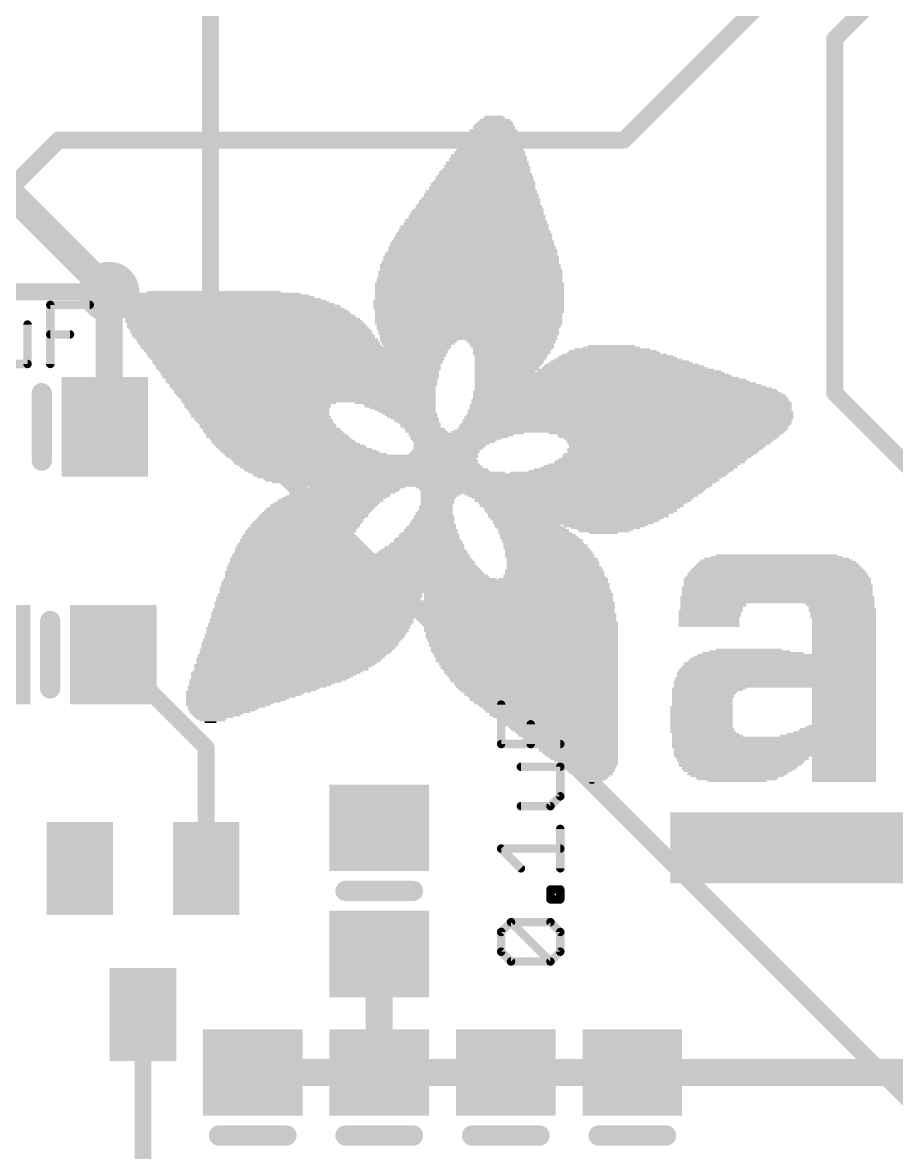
# Model space of a CAD drawing. Extents: x -42 to 37, y -47 to 54.
# Drawn here: x -19.08 to -5.93, y -2.29 to 14.72 of the extents above; entities that cross this region are included whole.
import ezdxf

# ---------------------------------------------------------------- set-up
doc = ezdxf.new("R2010")
doc.units = 0
for name, color, linetype in [('1', 12, 'CONTINUOUS'), ('16', 132, 'CONTINUOUS'), ('18', 110, 'CONTINUOUS'), ('21', 40, 'CONTINUOUS'), ('27', 253, 'CONTINUOUS')]:
    doc.layers.add(name, color=color, linetype=linetype)

# ---------------------------------------------------------------- blocks, each defined once
blk = doc.blocks.new('RECT')
blk.add_solid([(-0.5, -0.5), (0.5, -0.5), (-0.5, 0.5), (0.5, 0.5)])
blk = doc.blocks.new('ROUNDV')
at = {"const_width": 0.5}
blk.add_lwpolyline([(0, -0.25, 1), (0, 0.25, 1), (0, -0.25)], format="xyb", dxfattribs=at)

msp = doc.modelspace()

# ---------------------------------------------------------------- linework, layer by layer
at = {"layer": '1'}
for points, const_width in [([(-10.033, 12.954), (-5.715, 17.272)], 0.254), ([(-6.858, 14.478), (-5.588, 15.748)], 0.254), ([(-6.858, 9.144), (-6.858, 14.478)], 0.254), ([(-21.59, 9.906), (-18.542, 12.954)], 0.254), ([(-18.542, 12.954), (-10.033, 12.954)], 0.254), ([(-17.78, 10.668), (-17.78, 8.702)], 0.4064), ([(-1.27, 3.556), (-6.858, 9.144)], 0.254), ([(-17.78, 8.702), (-17.846, 8.636)], 0.4064), ([(-17.719, 5.207), (-16.322, 3.81)], 0.254), ([(-16.322, 3.81), (-16.322, 1.989)], 0.254), ([(-13.716, 0.701), (-13.716, -1.082)], 0.4064), ([(-17.272, -3.556), (-17.272, -0.211)], 0.254), ([(-15.621, -1.082), (-13.716, -1.082)], 0.4064), ([(-13.716, -1.082), (-11.811, -1.082)], 0.4064), ([(-11.811, -1.082), (-9.906, -1.082)], 0.4064), ([(-9.906, -1.082), (-2.982, -1.082)], 0.4064)]:
    msp.add_lwpolyline(points, dxfattribs=dict(at, const_width=const_width))
for points, const_width in [([(-6.7945, 14.478, 1), (-6.9215, 14.478)], 0.127), ([(-6.9029, 14.5229, 1), (-6.8131, 14.4331)], 0.127), ([(-18.542, 13.0175, 1), (-18.542, 12.8905)], 0.127), ([(-18.4971, 12.9091, 1), (-18.5869, 12.9989)], 0.127), ([(-10.0779, 12.9989, 1), (-9.9881, 12.9091)], 0.127), ([(-10.033, 12.8905, 1), (-10.033, 13.0175)], 0.127), ([(-17.6784, 10.668, 1), (-17.8816, 10.668)], 0.2032), ([(-6.8131, 9.1889, 1), (-6.9029, 9.0991)], 0.127), ([(-6.9215, 9.144, 1), (-6.7945, 9.144)], 0.127), ([(-17.7082, 8.6302, 1), (-17.8518, 8.7738)], 0.2032), ([(-17.9178, 8.7078, 1), (-17.7742, 8.5642)], 0.2032), ([(-17.8816, 8.702, 1), (-17.6784, 8.702)], 0.2032), ([(-17.6741, 5.2519, 1), (-17.7639, 5.1621)], 0.127), ([(-16.2585, 3.81, 1), (-16.3855, 3.81)], 0.127), ([(-16.3669, 3.7651, 1), (-16.2771, 3.8549)], 0.127), ([(-16.3855, 1.989, 1), (-16.2585, 1.989)], 0.127), ([(-13.6144, 0.701, 1), (-13.8176, 0.701)], 0.2032), ([(-17.2085, -0.211, 1), (-17.3355, -0.211)], 0.127), ([(-15.621, -0.9804, 1), (-15.621, -1.1836)], 0.2032), ([(-13.716, -0.9804, 1), (-13.716, -1.1836)], 0.2032), ([(-13.8176, -1.082, 1), (-13.6144, -1.082)], 0.2032), ([(-13.716, -1.1836, 1), (-13.716, -0.9804)], 0.2032), ([(-11.811, -0.9804, 1), (-11.811, -1.1836)], 0.2032), ([(-11.811, -1.1836, 1), (-11.811, -0.9804)], 0.2032), ([(-9.906, -0.9804, 1), (-9.906, -1.1836)], 0.2032), ([(-9.906, -1.1836, 1), (-9.906, -0.9804)], 0.2032)]:
    msp.add_lwpolyline(points, format="xyb", dxfattribs=dict(at, const_width=const_width))
at = {"layer": '16'}
for points, const_width in [([(-16.256, 9.017), (-16.256, 27.305)], 0.254), ([(-17.78, 10.668), (-21.336, 14.224)], 0.4064), ([(-22.225, 10.668), (-17.78, 10.668)], 0.254), ([(3.302, -10.541), (-16.256, 9.017)], 0.254)]:
    msp.add_lwpolyline(points, dxfattribs=dict(at, const_width=const_width))
for points, const_width in [([(-17.8518, 10.5962, 1), (-17.7082, 10.7398)], 0.2032), ([(-17.78, 10.6045, 1), (-17.78, 10.7315)], 0.127), ([(-16.2111, 9.0619, 1), (-16.3009, 8.9721)], 0.127), ([(-16.3195, 9.017, 1), (-16.1925, 9.017)], 0.127)]:
    msp.add_lwpolyline(points, format="xyb", dxfattribs=dict(at, const_width=const_width))
at = {"layer": '21', "const_width": 0.3048}
for points in [[(-18.796, 8.128), (-18.796, 9.144)], [(-18.669, 5.715), (-18.669, 4.699)], [(-14.224, 1.651), (-13.208, 1.651)], [(-15.113, -2.032), (-16.129, -2.032)], [(-13.208, -2.032), (-14.224, -2.032)], [(-11.303, -2.032), (-12.319, -2.032)], [(-9.398, -2.032), (-10.414, -2.032)]]:
    msp.add_lwpolyline(points, dxfattribs=at)
at = {"layer": '21', "const_width": 0.1524}
for points in [[(-18.7198, 9.144, 1), (-18.8722, 9.144)], [(-18.8722, 8.128, 1), (-18.7198, 8.128)], [(-18.5928, 5.715, 1), (-18.7452, 5.715)], [(-18.7452, 4.699, 1), (-18.5928, 4.699)], [(-14.224, 1.7272, 1), (-14.224, 1.5748)], [(-13.208, 1.5748, 1), (-13.208, 1.7272)], [(-16.129, -1.9558, 1), (-16.129, -2.1082)], [(-15.113, -2.1082, 1), (-15.113, -1.9558)], [(-14.224, -1.9558, 1), (-14.224, -2.1082)], [(-13.208, -2.1082, 1), (-13.208, -1.9558)], [(-12.319, -1.9558, 1), (-12.319, -2.1082)], [(-11.303, -2.1082, 1), (-11.303, -1.9558)], [(-10.414, -1.9558, 1), (-10.414, -2.1082)], [(-9.398, -2.1082, 1), (-9.398, -1.9558)]]:
    msp.add_lwpolyline(points, format="xyb", dxfattribs=at)
at = {"layer": '27', "const_width": 0.0635}
for points in [[(-18.6363, 10.4733, 1), (-18.6998, 10.4733)], [(-18.668, 10.505, 1), (-18.668, 10.4415)], [(-18.0749, 10.4415, 1), (-18.0749, 10.505)], [(-18.9786, 10.1767, 1), (-19.0421, 10.1767)], [(-18.668, 10.0601, 1), (-18.668, 9.9966)], [(-18.3714, 9.9966, 1), (-18.3714, 10.0601)], [(-19.0421, 9.5835, 1), (-18.9786, 9.5835)], [(-19.0104, 9.5518, 1), (-19.0104, 9.6153)], [(-18.6998, 9.5835, 1), (-18.6363, 9.5835)], [(-11.8485, 4.455, 1), (-11.912, 4.455)], [(-11.4036, 4.1584, 1), (-11.4671, 4.1584)], [(-11.8803, 3.8936, 1), (-11.8803, 3.8301)], [(-10.9905, 3.8301, 1), (-10.9905, 3.8936)], [(-11.912, 3.8618, 1), (-11.8485, 3.8618)], [(-11.4671, 3.8618, 1), (-11.4036, 3.8618)], [(-11.5837, 3.5512, 1), (-11.5837, 3.4877)], [(-10.9588, 3.5195, 1), (-11.0223, 3.5195)], [(-10.9905, 3.4877, 1), (-10.9905, 3.5512)], [(-11.0223, 3.0746, 1), (-10.9588, 3.0746)], [(-10.968, 3.0521, 1), (-11.013, 3.097)], [(-11.5837, 2.958, 1), (-11.5837, 2.8945)], [(-11.1612, 2.9487, 1), (-11.1163, 2.9038)], [(-11.1388, 2.8945, 1), (-11.1388, 2.958)], [(-10.9588, 2.584, 1), (-11.0223, 2.584)], [(-11.8803, 2.3191, 1), (-11.8803, 2.2556)], [(-11.8578, 2.3098, 1), (-11.9027, 2.2649)], [(-10.9905, 2.2556, 1), (-10.9905, 2.3191)], [(-11.6061, 1.9683, 1), (-11.5612, 2.0132)], [(-11.0223, 1.9908, 1), (-10.9588, 1.9908)], [(-11.1388, 1.7031, 1), (-11.1388, 1.6396)], [(-11.107, 1.6713, 1), (-11.1705, 1.6713)], [(-10.9588, 1.6713, 1), (-11.0223, 1.6713)], [(-10.9905, 1.6396, 1), (-10.9905, 1.7031)], [(-11.1388, 1.5548, 1), (-11.1388, 1.4913)], [(-11.1705, 1.523, 1), (-11.107, 1.523)], [(-11.0223, 1.523, 1), (-10.9588, 1.523)], [(-10.9905, 1.4913, 1), (-10.9905, 1.5548)], [(-11.732, 1.2124, 1), (-11.732, 1.1489)], [(-11.7095, 1.2031, 1), (-11.7544, 1.1582)], [(-11.7095, 1.1582, 1), (-11.7544, 1.2031)], [(-11.1163, 1.2031, 1), (-11.1612, 1.1582)], [(-11.1388, 1.1489, 1), (-11.1388, 1.2124)], [(-11.8485, 1.0324, 1), (-11.912, 1.0324)], [(-11.9027, 1.0548, 1), (-11.8578, 1.0099)], [(-10.9588, 1.0324, 1), (-11.0223, 1.0324)], [(-11.013, 1.0099, 1), (-10.968, 1.0548)], [(-11.912, 0.7358, 1), (-11.8485, 0.7358)], [(-11.8578, 0.7582, 1), (-11.9027, 0.7133)], [(-11.0223, 0.7358, 1), (-10.9588, 0.7358)], [(-10.968, 0.7133, 1), (-11.013, 0.7582)], [(-11.732, 0.6193, 1), (-11.732, 0.5557)], [(-11.7544, 0.565, 1), (-11.7095, 0.61)], [(-11.1612, 0.61, 1), (-11.1163, 0.565)], [(-11.1612, 0.565, 1), (-11.1163, 0.61)], [(-11.1388, 0.5557, 1), (-11.1388, 0.6193)]]:
    msp.add_lwpolyline(points, format="xyb", dxfattribs=at)
at = {"layer": '27', "const_width": 0.127}
for points in [[(-18.668, 9.5835), (-18.668, 10.4733)], [(-18.668, 10.4733), (-18.0749, 10.4733)], [(-19.0104, 9.5835), (-19.0104, 10.1767)], [(-18.668, 10.0284), (-18.3714, 10.0284)], [(-19.4552, 9.5835), (-19.0104, 9.5835)], [(-11.8803, 3.8618), (-11.8803, 4.455)], [(-11.4354, 3.8618), (-11.4354, 4.1584)], [(-10.9905, 3.8618), (-11.8803, 3.8618)], [(-10.9905, 3.5195), (-11.5837, 3.5195)], [(-10.9905, 3.0746), (-10.9905, 3.5195)], [(-11.1388, 2.9263), (-10.9905, 3.0746)], [(-11.5837, 2.9263), (-11.1388, 2.9263)], [(-10.9905, 1.9908), (-10.9905, 2.584)], [(-11.5837, 1.9908), (-11.8803, 2.2874)], [(-11.8803, 2.2874), (-10.9905, 2.2874)], [(-11.1388, 1.523), (-11.1388, 1.6713)], [(-11.1388, 1.6713), (-10.9905, 1.6713)], [(-10.9905, 1.6713), (-10.9905, 1.523)], [(-10.9905, 1.523), (-11.1388, 1.523)], [(-11.8803, 1.0324), (-11.732, 1.1807)], [(-11.732, 1.1807), (-11.1388, 1.1807)], [(-11.1388, 0.5875), (-11.732, 1.1807)], [(-11.1388, 1.1807), (-10.9905, 1.0324)], [(-11.8803, 0.7358), (-11.8803, 1.0324)], [(-10.9905, 1.0324), (-10.9905, 0.7358)], [(-11.732, 0.5875), (-11.8803, 0.7358)], [(-10.9905, 0.7358), (-11.1388, 0.5875)], [(-11.1388, 0.5875), (-11.732, 0.5875)]]:
    msp.add_lwpolyline(points, dxfattribs=at)

# ---------------------------------------------------------------- block references
at = {"layer": '1', "xscale": 1.3, "yscale": 1.5}
for p, rotation in [((-17.846, 8.636), 180), ((-13.716, 2.601), 90), ((-13.716, 0.701), 90), ((-15.621, -1.082), 270), ((-13.716, -1.082), 270), ((-11.811, -1.082), 270), ((-9.906, -1.082), 270)]:
    msp.add_blockref('RECT', p, dxfattribs=dict(at, rotation=rotation))
for p in [(-19.619, 5.207), (-17.719, 5.207)]:
    msp.add_blockref('RECT', p, dxfattribs=at)
at = {"layer": '1', "yscale": 1.4, "rotation": 180}
for p in [(-18.222, 1.989), (-16.322, 1.989), (-17.272, -0.211)]:
    msp.add_blockref('RECT', p, dxfattribs=at)
at = {"layer": '18', "xscale": 0.9064, "yscale": 0.9064}
msp.add_blockref('ROUNDV', (-17.78, 10.668), dxfattribs=at)
msp.add_blockref('ROUNDV', (-17.78, 10.668), dxfattribs=at)
at = {"layer": '21', "yscale": 0.0254}
for p, xscale in [((-11.9761, 13.2588), 0.4572), ((-11.9888, 13.2842), 0.3302), ((-11.9888, 13.3096), 0.2794), ((-12.0015, 13.1064), 0.7112), ((-11.9888, 13.1572), 0.635), ((-11.9888, 13.1318), 0.635), ((-11.9888, 13.1826), 0.5842), ((-11.9761, 13.208), 0.5588), ((-11.9761, 13.2334), 0.508), ((-12.0269, 12.954), 0.8636), ((-12.0142, 12.9286), 0.889), ((-12.0142, 13.0048), 0.8382), ((-12.0142, 12.9794), 0.8382), ((-12.0015, 13.0556), 0.762), ((-12.0015, 13.0302), 0.762), ((-11.9888, 13.081), 0.7366), ((-12.0523, 12.7762), 1.0668), ((-12.0523, 12.7508), 1.0668), ((-12.0523, 12.8016), 1.016), ((-12.0396, 12.8524), 0.9906), ((-12.0396, 12.827), 0.9906), ((-12.0269, 12.8778), 0.9652), ((-12.0269, 12.9032), 0.9144), ((-12.0904, 12.6238), 1.2446), ((-12.0904, 12.5984), 1.2446), ((-12.0777, 12.6746), 1.1684), ((-12.0777, 12.6492), 1.1684), ((-12.0777, 12.7254), 1.1176), ((-12.065, 12.7), 1.143), ((-12.1285, 12.4206), 1.4224), ((-12.1285, 12.4714), 1.3716), ((-12.1158, 12.446), 1.397), ((-12.1158, 12.4968), 1.3462), ((-12.1031, 12.5222), 1.3208), ((-12.1031, 12.573), 1.27), ((-12.0904, 12.5476), 1.2954), ((-12.1666, 12.2428), 1.6002), ((-12.1539, 12.2936), 1.5748), ((-12.1539, 12.2682), 1.5748), ((-12.1412, 12.319), 1.5494), ((-12.1412, 12.3444), 1.4986), ((-12.1285, 12.3952), 1.4732), ((-12.1285, 12.3698), 1.4732), ((-12.192, 12.065), 1.8034), ((-12.192, 12.0904), 1.7526), ((-12.1793, 12.1412), 1.7272), ((-12.1793, 12.1158), 1.7272), ((-12.1793, 12.192), 1.6764), ((-12.1793, 12.1666), 1.6764), ((-12.1666, 12.2174), 1.6002), ((-12.2174, 11.9126), 1.9558), ((-12.2174, 11.9634), 1.905), ((-12.2174, 11.938), 1.905), ((-12.2174, 11.9888), 1.8542), ((-12.2047, 12.0396), 1.8288), ((-12.2047, 12.0142), 1.8288), ((-12.2682, 11.7602), 2.1082), ((-12.2555, 11.7348), 2.1336), ((-12.2428, 11.811), 2.0574), ((-12.2428, 11.7856), 2.0574), ((-12.2428, 11.8618), 2.0066), ((-12.2428, 11.8364), 2.0066), ((-12.2301, 11.8872), 1.9812), ((-12.2936, 11.557), 2.3114), ((-12.2936, 11.6078), 2.2606), ((-12.2809, 11.5824), 2.286), ((-12.2809, 11.6586), 2.2352), ((-12.2809, 11.6332), 2.2352), ((-12.2682, 11.7094), 2.159), ((-12.2555, 11.684), 2.1844), ((-12.319, 11.4046), 2.4638), ((-12.3063, 11.43), 2.4384), ((-12.3063, 11.4808), 2.3876), ((-12.3063, 11.4554), 2.3876), ((-12.2936, 11.5316), 2.3622), ((-12.2936, 11.5062), 2.3622), ((-12.3317, 11.2522), 2.5908), ((-12.3317, 11.2268), 2.5908), ((-12.319, 11.2776), 2.5654), ((-12.319, 11.3538), 2.5146), ((-12.319, 11.3284), 2.5146), ((-12.3063, 11.303), 2.54), ((-12.319, 11.3792), 2.4638), ((-12.3444, 11.0744), 2.7178), ((-12.3444, 11.049), 2.7178), ((-12.3444, 11.1252), 2.667), ((-12.3444, 11.0998), 2.667), ((-12.3317, 11.2014), 2.6416), ((-12.3317, 11.176), 2.6416), ((-12.3317, 11.1506), 2.6416), ((-12.3444, 10.9728), 2.7686), ((-12.3444, 10.9474), 2.7686), ((-12.3444, 10.922), 2.7686), ((-12.3444, 10.8966), 2.7686), ((-12.3444, 11.0236), 2.7178), ((-12.3317, 10.9982), 2.7432), ((-12.3571, 10.795), 2.8448), ((-12.3571, 10.7696), 2.8448), ((-12.3571, 10.7442), 2.8448), ((-12.3571, 10.7188), 2.8448), ((-12.3571, 10.8712), 2.794), ((-12.3571, 10.8458), 2.794), ((-12.3571, 10.8204), 2.794), ((-15.9893, 10.541), 2.9464), ((-16.0147, 10.5664), 2.8448), ((-16.0528, 10.5918), 2.7178), ((-16.0782, 10.6172), 2.6162), ((-16.1163, 10.6426), 2.4384), ((-16.2052, 10.668), 2.0066), ((-12.3698, 10.541), 2.8702), ((-12.3571, 10.6934), 2.8448), ((-12.3571, 10.668), 2.8448), ((-12.3571, 10.6426), 2.8448), ((-12.3571, 10.6172), 2.8448), ((-12.3571, 10.5918), 2.8448), ((-12.3571, 10.5664), 2.8448), ((-15.8877, 10.414), 3.302), ((-15.8623, 10.3886), 3.3528), ((-15.8496, 10.3632), 3.3782), ((-15.9131, 10.4648), 3.2004), ((-15.9004, 10.4394), 3.2258), ((-15.9385, 10.4902), 3.0988), ((-15.9639, 10.5156), 2.9972), ((-12.3698, 10.5156), 2.8702), ((-12.3698, 10.4902), 2.8702), ((-12.3698, 10.4648), 2.8702), ((-12.3698, 10.4394), 2.8702), ((-12.3698, 10.414), 2.8702), ((-12.3571, 10.3886), 2.8448), ((-12.3571, 10.3632), 2.8448), ((-15.8369, 10.3378), 3.4036), ((-15.8115, 10.3124), 3.4544), ((-15.7988, 10.287), 3.4798), ((-15.7734, 10.2616), 3.5306), ((-15.7607, 10.2362), 3.556), ((-15.748, 10.2108), 3.5814), ((-12.3698, 10.3378), 2.8194), ((-12.3698, 10.3124), 2.8194), ((-12.3698, 10.287), 2.8194), ((-12.3698, 10.2616), 2.8194), ((-12.3698, 10.2362), 2.8194), ((-12.3698, 10.2108), 2.8194), ((-15.7226, 10.1854), 3.5814), ((-15.7099, 10.16), 3.6068), ((-15.6972, 10.1346), 3.6322), ((-15.6718, 10.1092), 3.6322), ((-15.6464, 10.0838), 3.6322), ((-15.6464, 10.0584), 3.6322), ((-15.621, 10.033), 3.6322), ((-12.3698, 10.1854), 2.8194), ((-12.3698, 10.16), 2.7686), ((-12.3698, 10.1346), 2.7686), ((-12.3825, 10.1092), 2.7432), ((-12.3698, 10.0838), 2.7178), ((-12.3698, 10.0584), 2.7178), ((-12.3698, 10.033), 2.7178), ((-15.6083, 10.0076), 3.6576), ((-15.5956, 9.9822), 3.6322), ((-15.5575, 9.9568), 3.6576), ((-15.5448, 9.9314), 3.6322), ((-15.5321, 9.906), 3.6576), ((-15.5194, 9.8806), 3.6322), ((-15.494, 9.8552), 3.6322), ((-12.3698, 10.0076), 2.667), ((-12.3698, 9.9822), 2.667), ((-12.3698, 9.9568), 2.667), ((-13.1191, 9.9314), 1.1684), ((-13.1191, 9.906), 1.1176), ((-13.1318, 9.8806), 1.0922), ((-13.1445, 9.8552), 1.016), ((-11.7348, 9.9314), 1.3462), ((-11.7221, 9.906), 1.3208), ((-11.7221, 9.8806), 1.27), ((-11.7221, 9.8552), 1.27), ((-10.2235, 9.8552), 0.7112), ((-14.9733, 9.8298), 4.6736), ((-14.9733, 9.8044), 4.6228), ((-14.9733, 9.779), 4.572), ((-14.9606, 9.7536), 4.5466), ((-14.9606, 9.7282), 4.4958), ((-14.9606, 9.7028), 4.4958), ((-11.7094, 9.8298), 1.2446), ((-11.7094, 9.8044), 1.1938), ((-11.7221, 9.779), 1.1684), ((-11.7221, 9.7536), 1.1684), ((-11.7348, 9.7282), 1.143), ((-11.7348, 9.7028), 1.0922), ((-10.1473, 9.7028), 1.7272), ((-10.1727, 9.7282), 1.5748), ((-10.1854, 9.7536), 1.397), ((-10.1981, 9.779), 1.3208), ((-10.2108, 9.8044), 1.143), ((-10.2235, 9.8298), 0.8636), ((-14.9606, 9.6774), 4.445), ((-14.9479, 9.652), 4.4196), ((-14.9479, 9.6266), 4.3688), ((-14.9479, 9.6012), 4.3688), ((-14.9479, 9.5758), 4.318), ((-14.9352, 9.5504), 4.2926), ((-14.9352, 9.525), 4.2926), ((-11.7348, 9.6774), 1.0922), ((-11.7475, 9.652), 1.0668), ((-11.7602, 9.6266), 1.0414), ((-11.7602, 9.6012), 1.0414), ((-11.7729, 9.5758), 1.016), ((-11.7856, 9.5504), 0.9906), ((-11.7983, 9.525), 0.9652), ((-10.0203, 9.525), 2.4892), ((-10.033, 9.5504), 2.413), ((-10.0584, 9.5758), 2.3114), ((-10.0838, 9.6012), 2.159), ((-10.0965, 9.6266), 2.0828), ((-10.1219, 9.652), 1.9304), ((-10.1346, 9.6774), 1.8034), ((-14.9225, 9.4996), 4.2672), ((-14.9225, 9.4742), 4.2164), ((-14.9098, 9.4488), 4.191), ((-14.9098, 9.4234), 4.191), ((-14.8971, 9.398), 4.1656), ((-14.8971, 9.3726), 4.1656), ((-14.8844, 9.3472), 4.0894), ((-10.4775, 9.4996), 3.6068), ((-11.8237, 9.4742), 0.9144), ((-10.4013, 9.4488), 3.7592), ((-10.3632, 9.4234), 3.8354), ((-10.3378, 9.398), 3.8862), ((-10.287, 9.3726), 3.9878), ((-10.2362, 9.3472), 4.0894), ((-9.9568, 9.4742), 2.7686), ((-14.8844, 9.3218), 4.0894), ((-14.8717, 9.2964), 4.064), ((-14.859, 9.271), 4.0386), ((-14.8717, 9.2456), 4.0132), ((-14.859, 9.2202), 3.9878), ((-14.8463, 9.1948), 3.9624), ((-10.2108, 9.3218), 4.1402), ((-10.16, 9.2964), 4.2418), ((-10.1219, 9.271), 4.318), ((-10.0838, 9.2456), 4.3942), ((-10.0457, 9.2202), 4.4704), ((-10.0076, 9.1948), 4.5466), ((-14.8336, 9.1694), 3.937), ((-14.8336, 9.144), 3.937), ((-14.8209, 9.1186), 3.9116), ((-14.8082, 9.0932), 3.8862), ((-14.7955, 9.0678), 3.8608), ((-14.7828, 9.0424), 3.8354), ((-14.7828, 9.017), 3.8354), ((-9.9441, 9.0424), 4.7752), ((-9.9314, 9.017), 4.8006), ((-10.0076, 9.1694), 4.5974), ((-9.9822, 9.144), 4.6482), ((-9.9568, 9.1186), 4.699), ((-9.9441, 9.0932), 4.7244), ((-9.9314, 9.0678), 4.7498), ((-15.5194, 8.9916), 2.3114), ((-15.5448, 8.9662), 2.2098), ((-15.5448, 8.9408), 2.2098), ((-15.5448, 8.9154), 2.159), ((-15.5321, 8.89), 2.1336), ((-15.5194, 8.8646), 2.1082), ((-15.5194, 8.8392), 2.1082), ((-13.4747, 8.9916), 1.2192), ((-13.4112, 8.9662), 1.0922), ((-13.3985, 8.9408), 1.0668), ((-13.3604, 8.9154), 0.9906), ((-13.3223, 8.89), 0.9144), ((-13.2969, 8.8646), 0.8636), ((-13.2588, 8.8392), 0.8382), ((-9.9441, 8.89), 4.8768), ((-9.9314, 8.8646), 4.9022), ((-9.9314, 8.8392), 4.9022), ((-9.9314, 8.9662), 4.8514), ((-9.9314, 8.9408), 4.8514), ((-9.9314, 8.9154), 4.8514), ((-9.9187, 8.9916), 4.826), ((-15.5067, 8.8138), 2.0828), ((-15.494, 8.7884), 2.1082), ((-15.4686, 8.763), 2.0574), ((-15.4559, 8.7376), 2.0828), ((-15.4432, 8.7122), 2.0574), ((-15.4178, 8.6868), 2.0574), ((-13.2334, 8.8138), 0.7874), ((-13.2207, 8.7884), 0.762), ((-13.1826, 8.763), 0.7366), ((-13.1572, 8.7376), 0.6858), ((-13.1445, 8.7122), 0.6604), ((-13.1064, 8.6868), 0.635), ((-9.9949, 8.6868), 4.9784), ((-9.9822, 8.7376), 4.953), ((-9.9822, 8.7122), 4.953), ((-9.9568, 8.7884), 4.953), ((-9.9568, 8.763), 4.953), ((-9.9441, 8.8138), 4.9276), ((-15.3924, 8.6614), 2.0574), ((-15.3924, 8.636), 2.0574), ((-15.3543, 8.6106), 2.0828), ((-15.3289, 8.5852), 2.0828), ((-15.3162, 8.5598), 2.1082), ((-15.2908, 8.5344), 2.1082), ((-15.2527, 8.509), 2.1336), ((-13.0937, 8.6614), 0.6096), ((-13.0937, 8.636), 0.6096), ((-13.0429, 8.6106), 0.6096), ((-13.0175, 8.5852), 0.6096), ((-13.0048, 8.5598), 0.635), ((-12.4079, 8.5344), 1.7272), ((-12.4841, 8.509), 1.5748), ((-10.1219, 8.5598), 5.0292), ((-10.0838, 8.5852), 5.0038), ((-10.0457, 8.6106), 4.9784), ((-10.0203, 8.6614), 4.9784), ((-10.033, 8.636), 4.953), ((-9.398, 8.5344), 3.5306), ((-9.3599, 8.509), 3.3528), ((-15.24, 8.4836), 2.159), ((-15.2019, 8.4582), 2.1336), ((-15.1638, 8.4328), 2.159), ((-15.1511, 8.4074), 2.1844), ((-15.113, 8.382), 2.2098), ((-15.0622, 8.3566), 2.2606), ((-15.0368, 8.3312), 2.2606), ((-12.5095, 8.4836), 1.4732), ((-12.5603, 8.4582), 1.3716), ((-12.5857, 8.4328), 1.27), ((-12.5857, 8.4074), 1.2192), ((-12.6238, 8.382), 1.143), ((-12.6492, 8.3566), 1.0922), ((-12.6619, 8.3312), 1.0668), ((-9.3599, 8.4836), 3.302), ((-9.3345, 8.4582), 3.2004), ((-9.3472, 8.4328), 3.1242), ((-9.3472, 8.4074), 3.0734), ((-9.3599, 8.382), 3.048), ((-9.3726, 8.3566), 2.9718), ((-9.3853, 8.3312), 2.9464), ((-14.986, 8.3058), 2.3114), ((-14.9352, 8.2804), 2.3622), ((-14.8971, 8.255), 2.3876), ((-14.8336, 8.2296), 2.4638), ((-14.1351, 8.2042), 3.81), ((-14.1224, 8.1788), 3.7846), ((-14.1097, 8.1534), 3.7084), ((-12.7508, 8.2296), 1.0414), ((-12.7254, 8.255), 1.0414), ((-12.7127, 8.2804), 1.016), ((-12.6746, 8.3058), 1.0414), ((-9.5885, 8.1534), 2.8448), ((-9.525, 8.2042), 2.8702), ((-9.5377, 8.1788), 2.8448), ((-9.4869, 8.2296), 2.8956), ((-9.4107, 8.3058), 2.9464), ((-9.4361, 8.2804), 2.8956), ((-9.4488, 8.255), 2.8702), ((-14.0843, 8.128), 3.7084), ((-14.0716, 8.1026), 3.683), ((-14.0462, 8.0772), 3.683), ((-14.0081, 8.0518), 3.6576), ((-13.9827, 8.0264), 3.6576), ((-13.9192, 8.001), 3.683), ((-9.8806, 8.001), 3.0226), ((-9.8044, 8.0264), 2.9718), ((-9.779, 8.0518), 2.921), ((-9.7155, 8.0772), 2.8956), ((-9.652, 8.1026), 2.8702), ((-9.6266, 8.128), 2.8702), ((-13.8938, 7.9756), 3.683), ((-13.7541, 7.9502), 3.8608), ((-12.0523, 7.9248), 7.1628), ((-12.0523, 7.8994), 7.112), ((-12.0523, 7.874), 7.0104), ((-12.0269, 7.8486), 6.858), ((-12.0142, 7.8232), 6.8326), ((-10.0965, 7.9502), 3.302), ((-9.9314, 7.9756), 3.0734), ((-11.9888, 7.7978), 6.6802), ((-11.9507, 7.7724), 6.5024), ((-11.8999, 7.747), 6.4008), ((-14.2494, 7.6454), 1.5494), ((-14.1732, 7.6708), 1.4986), ((-14.1478, 7.6962), 1.4986), ((-14.0462, 7.7216), 1.4478), ((-10.9601, 7.7216), 4.4196), ((-10.9601, 7.6962), 4.318), ((-10.9601, 7.6708), 4.2672), ((-10.9728, 7.6454), 4.2418), ((-14.5034, 7.493), 1.6002), ((-14.4526, 7.5184), 1.6002), ((-14.4399, 7.5438), 1.5748), ((-14.3891, 7.5692), 1.5748), ((-14.3383, 7.5946), 1.5748), ((-14.3129, 7.62), 1.524), ((-12.7889, 7.62), 0.6096), ((-12.8143, 7.5946), 0.5588), ((-12.827, 7.5692), 0.5334), ((-12.8397, 7.5438), 0.508), ((-12.8397, 7.5184), 0.508), ((-12.8397, 7.493), 0.508), ((-10.668, 7.62), 3.5306), ((-10.6553, 7.5946), 3.4544), ((-10.6553, 7.5692), 3.3528), ((-10.6426, 7.5438), 3.2766), ((-10.6553, 7.5184), 3.2512), ((-10.6553, 7.493), 3.1496), ((-14.6939, 7.3152), 1.6256), ((-14.6685, 7.3406), 1.6256), ((-14.6431, 7.366), 1.6256), ((-14.6177, 7.3914), 1.6256), ((-14.5923, 7.4168), 1.6256), ((-14.5415, 7.4676), 1.6256), ((-14.5542, 7.4422), 1.6002), ((-12.8905, 7.3406), 0.5588), ((-12.8905, 7.3152), 0.5588), ((-12.8778, 7.366), 0.5334), ((-12.8651, 7.4422), 0.508), ((-12.8651, 7.4168), 0.508), ((-12.8651, 7.3914), 0.508), ((-12.8524, 7.4676), 0.4826), ((-10.668, 7.4676), 3.0734), ((-10.668, 7.4422), 3.0734), ((-10.668, 7.4168), 2.9718), ((-10.6807, 7.3914), 2.8956), ((-10.6807, 7.366), 2.8956), ((-10.6934, 7.3406), 2.8194), ((-10.7188, 7.3152), 2.7178), ((-14.8336, 7.1628), 1.651), ((-14.8336, 7.1374), 1.651), ((-14.8082, 7.1882), 1.651), ((-14.7828, 7.2136), 1.651), ((-14.7701, 7.239), 1.6256), ((-14.7447, 7.2644), 1.6256), ((-14.7066, 7.2898), 1.651), ((-12.9286, 7.1374), 0.7366), ((-12.9159, 7.1628), 0.7112), ((-12.9159, 7.2136), 0.6604), ((-12.9159, 7.1882), 0.6604), ((-12.9032, 7.239), 0.635), ((-12.8905, 7.2898), 0.6096), ((-12.8905, 7.2644), 0.6096), ((-10.7188, 7.2898), 2.7178), ((-10.7442, 7.2644), 2.6162), ((-10.7569, 7.239), 2.54), ((-10.7569, 7.2136), 2.4892), ((-10.795, 7.1882), 2.413), ((-11.4808, 7.1628), 0.9906), ((-11.4681, 7.1374), 1.016), ((-10.3124, 7.1628), 1.2954), ((-10.3251, 7.1374), 1.2192), ((-14.9352, 6.985), 1.7018), ((-14.9225, 7.0104), 1.6764), ((-14.8971, 7.0612), 1.6764), ((-14.9098, 7.0358), 1.651), ((-14.8844, 7.0866), 1.651), ((-14.859, 7.112), 1.651), ((-12.9667, 7.0104), 0.9144), ((-12.9667, 6.985), 0.9144), ((-12.9667, 7.0358), 0.8636), ((-12.9413, 7.0866), 0.8128), ((-12.9413, 7.0612), 0.8128), ((-12.9413, 7.112), 0.762), ((-11.43, 7.112), 1.0414), ((-11.3919, 7.0866), 1.0668), ((-11.3919, 7.0612), 1.0668), ((-11.3665, 7.0358), 1.1176), ((-11.3284, 7.0104), 1.143), ((-11.3157, 6.985), 1.1684), ((-10.3124, 7.112), 1.0414), ((-10.3124, 7.0866), 0.8382), ((-10.3251, 7.0612), 0.762), ((-10.3378, 7.0358), 0.4318), ((-15.0114, 6.8072), 1.7526), ((-14.9987, 6.858), 1.7272), ((-14.9987, 6.8326), 1.7272), ((-14.986, 6.8834), 1.7018), ((-14.9733, 6.9342), 1.6764), ((-14.9733, 6.9088), 1.6764), ((-14.9479, 6.9596), 1.6764), ((-13.0429, 6.8072), 1.2192), ((-13.0302, 6.8326), 1.1938), ((-13.0048, 6.858), 1.143), ((-13.0048, 6.8834), 1.0922), ((-12.9921, 6.9342), 1.016), ((-12.9794, 6.9088), 1.0414), ((-12.9921, 6.9596), 0.9652), ((-11.303, 6.9596), 1.1938), ((-11.2649, 6.9342), 1.2192), ((-11.2649, 6.9088), 1.2192), ((-11.2395, 6.8834), 1.2192), ((-11.2141, 6.858), 1.27), ((-11.2141, 6.8326), 1.27), ((-11.2014, 6.8072), 1.2954), ((-14.1478, 6.6548), 3.6322), ((-14.1351, 6.6294), 3.6576), ((-15.0114, 6.7056), 1.8542), ((-14.9987, 6.6802), 1.8796), ((-15.0241, 6.731), 1.778), ((-15.0114, 6.7818), 1.7526), ((-15.0114, 6.7564), 1.7526), ((-13.1318, 6.6802), 1.5494), ((-13.1064, 6.7056), 1.4986), ((-13.081, 6.731), 1.397), ((-13.0556, 6.7564), 1.3462), ((-13.0556, 6.7818), 1.2954), ((-11.176, 6.7818), 1.2954), ((-11.1633, 6.7564), 1.3208), ((-11.1633, 6.731), 1.3208), ((-11.1506, 6.7056), 1.3462), ((-11.1506, 6.6802), 1.3462), ((-11.1125, 6.6548), 1.3716), ((-11.1125, 6.6294), 1.3716), ((-7.7343, 6.6294), 2.286), ((-7.7343, 6.6548), 2.1844), ((-7.7343, 6.6802), 1.9812), ((-7.7343, 6.7056), 1.8288), ((-14.097, 6.4516), 3.8862), ((-14.1224, 6.5278), 3.7846), ((-14.1097, 6.5024), 3.81), ((-14.097, 6.477), 3.8354), ((-14.1351, 6.5786), 3.7084), ((-14.1224, 6.5532), 3.7338), ((-14.1224, 6.604), 3.683), ((-11.0871, 6.477), 1.4732), ((-11.0744, 6.4516), 1.4986), ((-11.0998, 6.604), 1.397), ((-11.0998, 6.5786), 1.397), ((-11.0998, 6.5532), 1.397), ((-11.0871, 6.5278), 1.4224), ((-11.0744, 6.5024), 1.4478), ((-7.7216, 6.4516), 2.667), ((-7.7216, 6.477), 2.6162), ((-7.7216, 6.5024), 2.5654), ((-7.7216, 6.5278), 2.5146), ((-7.7216, 6.5532), 2.4638), ((-7.7216, 6.5786), 2.413), ((-7.7216, 6.604), 2.3622), ((-13.1826, 6.2992), 5.8166), ((-14.0081, 6.35), 4.1148), ((-13.1699, 6.3246), 5.7912), ((-14.0843, 6.4262), 3.9116), ((-14.0589, 6.4008), 3.9624), ((-14.0462, 6.3754), 3.9878), ((-11.0998, 6.35), 1.651), ((-11.0871, 6.4008), 1.524), ((-11.0744, 6.3754), 1.5494), ((-11.0744, 6.4262), 1.4986), ((-7.7216, 6.35), 2.8194), ((-7.7216, 6.3246), 2.8194), ((-7.7216, 6.2992), 2.8194), ((-7.7216, 6.3754), 2.7686), ((-7.7216, 6.4262), 2.7178), ((-7.7216, 6.4008), 2.7178), ((-14.605, 6.1214), 3.0734), ((-13.1826, 6.223), 5.8674), ((-13.1826, 6.1976), 5.8674), ((-13.1699, 6.1722), 5.8928), ((-13.1699, 6.1468), 5.8928), ((-13.1699, 6.2738), 5.842), ((-13.1699, 6.2484), 5.842), ((-11.6205, 6.1214), 2.8448), ((-7.7216, 6.223), 2.8702), ((-7.7216, 6.1976), 2.8702), ((-7.7216, 6.1722), 2.8702), ((-7.7216, 6.1468), 2.8702), ((-7.7216, 6.1214), 2.8702), ((-7.7216, 6.2738), 2.8194), ((-7.7089, 6.2484), 2.8448), ((-14.6431, 5.9944), 3.0988), ((-14.6431, 5.969), 3.0988), ((-14.6558, 5.9436), 3.0734), ((-14.6177, 6.0706), 3.0988), ((-14.6304, 6.0452), 3.0734), ((-14.6304, 6.0198), 3.0734), ((-14.605, 6.096), 3.0734), ((-11.6332, 6.0198), 2.8702), ((-11.6205, 5.9944), 2.8956), ((-11.6205, 5.969), 2.8956), ((-11.6205, 5.9436), 2.8956), ((-11.6205, 6.096), 2.8448), ((-11.6205, 6.0706), 2.8448), ((-11.6205, 6.0452), 2.8448), ((-7.7216, 6.0706), 2.921), ((-7.7216, 6.0452), 2.921), ((-7.7216, 6.0198), 2.921), ((-7.7216, 5.9944), 2.921), ((-8.6868, 5.969), 0.9906), ((-8.6868, 5.9436), 0.9906), ((-7.7216, 6.096), 2.8702), ((-6.7818, 5.969), 1.0414), ((-6.7691, 5.9436), 1.016), ((-14.6939, 5.842), 3.0988), ((-14.7066, 5.8166), 3.0734), ((-14.7066, 5.7912), 3.0734), ((-14.6685, 5.8928), 3.0988), ((-14.6685, 5.8674), 3.0988), ((-14.6558, 5.9182), 3.0734), ((-11.6205, 5.9182), 2.8956), ((-11.6205, 5.8928), 2.8956), ((-11.6205, 5.8674), 2.8956), ((-11.6205, 5.842), 2.8956), ((-11.6078, 5.8166), 2.921), ((-11.6078, 5.7912), 2.921), ((-8.7249, 5.8674), 0.9652), ((-8.7376, 5.842), 0.9398), ((-8.7376, 5.8166), 0.9398), ((-8.7376, 5.7912), 0.9398), ((-8.7122, 5.9182), 0.9398), ((-8.7122, 5.8928), 0.9398), ((-6.7564, 5.9182), 0.9906), ((-6.7437, 5.8928), 1.016), ((-6.7437, 5.8674), 1.016), ((-6.731, 5.842), 0.9906), ((-6.731, 5.8166), 0.9906), ((-6.731, 5.7912), 0.9906), ((-14.7828, 5.6134), 3.0734), ((-14.7574, 5.6642), 3.0734), ((-14.7701, 5.6388), 3.048), ((-14.732, 5.7404), 3.0734), ((-14.732, 5.715), 3.0734), ((-14.732, 5.6896), 3.0734), ((-14.7066, 5.7658), 3.0734), ((-11.5951, 5.7658), 2.8956), ((-11.5951, 5.7404), 2.8956), ((-11.5951, 5.715), 2.8956), ((-11.5824, 5.6896), 2.921), ((-11.5824, 5.6642), 2.921), ((-11.5824, 5.6388), 2.921), ((-11.5824, 5.6134), 2.921), ((-8.7503, 5.7658), 0.9144), ((-8.7503, 5.7404), 0.9144), ((-8.7503, 5.715), 0.9144), ((-8.7503, 5.6896), 0.9144), ((-8.7503, 5.6642), 0.9144), ((-8.7503, 5.6388), 0.9144), ((-6.731, 5.7658), 0.9906), ((-6.7183, 5.7404), 0.9652), ((-6.7183, 5.715), 0.9652), ((-6.7183, 5.6896), 0.9652), ((-6.7183, 5.6642), 0.9652), ((-6.7183, 5.6388), 0.9652), ((-6.7183, 5.6134), 0.9652), ((-14.8717, 5.4356), 2.9972), ((-14.8336, 5.5118), 3.0226), ((-14.8336, 5.4864), 3.0226), ((-14.8463, 5.461), 2.9972), ((-14.7955, 5.588), 3.048), ((-14.7955, 5.5626), 3.048), ((-14.8082, 5.5372), 3.0226), ((-11.5824, 5.588), 2.921), ((-11.5824, 5.5626), 2.921), ((-11.5697, 5.5372), 2.8956), ((-11.5697, 5.5118), 2.8956), ((-11.5697, 5.4864), 2.8956), ((-11.5697, 5.461), 2.8956), ((-11.557, 5.4356), 2.8702), ((-6.7183, 5.588), 0.9652), ((-6.7183, 5.5626), 0.9652), ((-6.7183, 5.5372), 0.9652), ((-6.7183, 5.5118), 0.9652), ((-6.7183, 5.4864), 0.9652), ((-6.7183, 5.461), 0.9652), ((-6.7183, 5.4356), 0.9652), ((-14.9606, 5.2832), 2.921), ((-14.9098, 5.3848), 2.9718), ((-14.9098, 5.3594), 2.9718), ((-14.9225, 5.334), 2.9464), ((-14.9352, 5.3086), 2.921), ((-14.8844, 5.4102), 2.9718), ((-11.557, 5.4102), 2.8702), ((-11.5443, 5.3848), 2.8448), ((-11.5443, 5.3594), 2.8448), ((-11.5443, 5.334), 2.8448), ((-11.5316, 5.3086), 2.8194), ((-11.5316, 5.2832), 2.8194), ((-8.1534, 5.2832), 0.9906), ((-6.7183, 5.4102), 0.9652), ((-6.7183, 5.3848), 0.9652), ((-6.7183, 5.3594), 0.9652), ((-6.7183, 5.334), 0.9652), ((-6.7183, 5.3086), 0.9652), ((-6.7183, 5.2832), 0.9652), ((-15.0622, 5.1562), 2.8194), ((-15.0749, 5.1308), 2.794), ((-15.0876, 5.1054), 2.7686), ((-15.0241, 5.207), 2.8448), ((-15.0368, 5.1816), 2.8194), ((-14.9733, 5.2578), 2.8956), ((-14.986, 5.2324), 2.8702), ((-11.5316, 5.2578), 2.8194), ((-11.5189, 5.2324), 2.794), ((-11.5062, 5.207), 2.7686), ((-11.5062, 5.1816), 2.7686), ((-11.4935, 5.1562), 2.7432), ((-11.4935, 5.1308), 2.7432), ((-11.4935, 5.1054), 2.7432), ((-7.6581, 5.1054), 2.8448), ((-7.6454, 5.1308), 2.8194), ((-7.6327, 5.1562), 2.794), ((-7.6073, 5.1816), 2.7432), ((-7.5819, 5.207), 2.6924), ((-8.0899, 5.2324), 1.524), ((-8.1407, 5.2578), 1.2192), ((-6.7183, 5.2578), 0.9652), ((-6.7183, 5.2324), 0.9652), ((-15.2781, 4.9276), 2.54), ((-15.24, 4.953), 2.5654), ((-15.1384, 5.0546), 2.7178), ((-15.1638, 5.0292), 2.667), ((-15.1892, 5.0038), 2.6162), ((-15.1892, 4.9784), 2.6162), ((-15.113, 5.08), 2.7178), ((-11.4681, 5.08), 2.6924), ((-11.4681, 5.0546), 2.6924), ((-11.4554, 5.0292), 2.667), ((-11.4554, 5.0038), 2.667), ((-11.4427, 4.9784), 2.6416), ((-11.43, 4.953), 2.6162), ((-11.43, 4.9276), 2.6162), ((-7.7343, 4.9276), 2.9972), ((-7.7216, 4.9784), 2.9718), ((-7.7216, 4.953), 2.9718), ((-7.7089, 5.0038), 2.9464), ((-7.6962, 5.0292), 2.921), ((-7.6835, 5.08), 2.8956), ((-7.6835, 5.0546), 2.8956), ((-15.3924, 4.826), 2.3622), ((-15.4305, 4.8006), 2.286), ((-15.4813, 4.7752), 2.1844), ((-15.5067, 4.7498), 2.1336), ((-15.3035, 4.9022), 2.4892), ((-15.3289, 4.8768), 2.4384), ((-15.3543, 4.8514), 2.3876), ((-11.4173, 4.9022), 2.5908), ((-11.4046, 4.8768), 2.5654), ((-11.3919, 4.8514), 2.54), ((-11.3919, 4.826), 2.54), ((-11.3792, 4.8006), 2.5146), ((-11.3538, 4.7752), 2.4638), ((-11.3538, 4.7498), 2.4638), ((-7.7597, 4.8006), 3.048), ((-7.7597, 4.7752), 3.048), ((-7.7597, 4.7498), 3.048), ((-7.747, 4.8514), 3.0226), ((-7.747, 4.826), 3.0226), ((-7.7343, 4.9022), 2.9972), ((-7.7343, 4.8768), 2.9972), ((-15.6845, 4.6482), 1.8796), ((-15.7353, 4.6228), 1.778), ((-15.7607, 4.5974), 1.7272), ((-15.5575, 4.7244), 2.0828), ((-15.6083, 4.699), 1.9812), ((-15.6337, 4.6736), 1.9304), ((-11.3411, 4.7244), 2.4384), ((-11.3284, 4.699), 2.413), ((-11.3157, 4.6736), 2.3876), ((-11.303, 4.6482), 2.3622), ((-11.2776, 4.6228), 2.3114), ((-11.2776, 4.5974), 2.3114), ((-8.7503, 4.699), 1.1176), ((-8.7757, 4.6736), 1.0668), ((-8.8138, 4.6482), 0.9906), ((-8.8265, 4.6228), 0.9652), ((-8.8392, 4.5974), 0.9398), ((-7.7597, 4.7244), 3.048), ((-6.7183, 4.699), 0.9652), ((-6.7183, 4.6736), 0.9652), ((-6.7183, 4.6482), 0.9652), ((-6.7183, 4.6228), 0.9652), ((-6.7183, 4.5974), 0.9652), ((-15.7988, 4.572), 1.651), ((-15.8496, 4.5466), 1.5494), ((-15.875, 4.5212), 1.4986), ((-15.9131, 4.4958), 1.4224), ((-15.9639, 4.4704), 1.3208), ((-15.9893, 4.445), 1.27), ((-16.0147, 4.4196), 1.1684), ((-11.2522, 4.572), 2.2606), ((-11.2395, 4.5466), 2.2352), ((-11.2395, 4.5212), 2.2352), ((-11.2141, 4.4958), 2.1844), ((-11.2014, 4.4704), 2.159), ((-11.176, 4.445), 2.1082), ((-11.1633, 4.4196), 2.0828), ((-8.8646, 4.4196), 0.9398), ((-8.8392, 4.572), 0.9398), ((-8.8519, 4.5466), 0.9144), ((-8.8519, 4.5212), 0.9144), ((-8.8519, 4.4958), 0.9144), ((-8.8519, 4.4704), 0.9144), ((-8.8519, 4.445), 0.9144), ((-6.7183, 4.572), 0.9652), ((-6.7183, 4.5466), 0.9652), ((-6.7183, 4.5212), 0.9652), ((-6.7183, 4.4958), 0.9652), ((-6.7183, 4.4704), 0.9652), ((-6.7183, 4.445), 0.9652), ((-6.7183, 4.4196), 0.9652), ((-16.0655, 4.3942), 1.0668), ((-16.0782, 4.3688), 0.9906), ((-16.1163, 4.3434), 0.9144), ((-16.1544, 4.318), 0.7874), ((-16.1671, 4.2926), 0.7112), ((-16.2052, 4.2672), 0.5842), ((-16.2433, 4.2418), 0.4572), ((-11.1379, 4.3942), 2.032), ((-11.1252, 4.3688), 2.0066), ((-11.1125, 4.3434), 1.9812), ((-11.0871, 4.318), 1.9304), ((-11.0871, 4.2926), 1.9304), ((-11.0617, 4.2672), 1.8796), ((-11.0363, 4.2418), 1.8288), ((-8.8646, 4.3942), 0.9398), ((-8.8646, 4.3688), 0.9398), ((-8.8646, 4.3434), 0.9398), ((-8.8646, 4.318), 0.9398), ((-8.8646, 4.2926), 0.9398), ((-8.8646, 4.2672), 0.9398), ((-8.8646, 4.2418), 0.9398), ((-6.7183, 4.3942), 0.9652), ((-6.7183, 4.3688), 0.9652), ((-6.7183, 4.3434), 0.9652), ((-6.7183, 4.318), 0.9652), ((-6.7183, 4.2926), 0.9652), ((-6.7183, 4.2672), 0.9652), ((-6.7183, 4.2418), 0.9652), ((-16.2306, 4.2164), 0.381), ((-16.256, 4.191), 0.1778), ((-11.0236, 4.2164), 1.8034), ((-11.0109, 4.191), 1.778), ((-10.9855, 4.1656), 1.7272), ((-10.9728, 4.1402), 1.7018), ((-10.9474, 4.1148), 1.651), ((-10.9347, 4.0894), 1.6256), ((-8.8646, 4.2164), 0.9398), ((-8.8646, 4.191), 0.9398), ((-8.8646, 4.1656), 0.9398), ((-8.8646, 4.1402), 0.9398), ((-8.8646, 4.1148), 0.9398), ((-8.8519, 4.0894), 0.9652), ((-6.8072, 4.0894), 1.143), ((-6.7691, 4.1148), 1.0668), ((-6.7437, 4.1402), 1.016), ((-6.7183, 4.2164), 0.9652), ((-6.7183, 4.191), 0.9652), ((-6.7183, 4.1656), 0.9652), ((-10.922, 4.064), 1.6002), ((-10.8966, 4.0386), 1.5494), ((-10.8839, 4.0132), 1.524), ((-10.8712, 3.9878), 1.4986), ((-10.8458, 3.9624), 1.4478), ((-10.8331, 3.937), 1.4224), ((-10.8204, 3.9116), 1.397), ((-8.8519, 4.064), 0.9652), ((-8.8392, 4.0386), 0.9906), ((-8.8011, 4.0132), 1.016), ((-8.7757, 3.9878), 1.0668), ((-7.7724, 3.9624), 3.0734), ((-7.7724, 3.937), 3.0734), ((-7.7724, 3.9116), 3.0734), ((-6.9596, 3.9878), 1.4478), ((-6.9088, 4.0132), 1.3462), ((-6.858, 4.0386), 1.2446), ((-6.8199, 4.064), 1.1684), ((-10.795, 3.8862), 1.3462), ((-10.7823, 3.8608), 1.3208), ((-10.7696, 3.8354), 1.2954), ((-10.7442, 3.81), 1.2446), ((-10.7188, 3.7846), 1.1938), ((-10.7188, 3.7592), 1.1938), ((-10.6934, 3.7338), 1.143), ((-7.7724, 3.8862), 3.0734), ((-7.7724, 3.8608), 3.0734), ((-7.7724, 3.8354), 3.0734), ((-7.7724, 3.81), 3.0734), ((-7.7597, 3.7846), 3.048), ((-7.7597, 3.7592), 3.048), ((-7.7597, 3.7338), 3.048), ((-10.6807, 3.7084), 1.1176), ((-10.668, 3.683), 1.0922), ((-10.6426, 3.6576), 1.0414), ((-10.6299, 3.6322), 1.016), ((-10.6045, 3.6068), 0.9652), ((-10.5791, 3.5814), 0.9144), ((-7.7597, 3.7084), 3.048), ((-7.7597, 3.683), 3.048), ((-8.255, 3.6576), 2.0066), ((-8.2423, 3.6322), 1.9812), ((-8.2677, 3.6068), 1.9304), ((-8.2677, 3.5814), 1.8796), ((-6.7183, 3.6576), 0.9652), ((-6.7183, 3.6322), 0.9652), ((-6.7183, 3.6068), 0.9652), ((-6.7183, 3.5814), 0.9652), ((-10.5791, 3.556), 0.9144), ((-10.5664, 3.5306), 0.8382), ((-10.5537, 3.5052), 0.8128), ((-10.5537, 3.4798), 0.762), ((-10.5283, 3.4544), 0.7112), ((-10.5283, 3.429), 0.6604), ((-10.5029, 3.4036), 0.6096), ((-8.2804, 3.556), 1.8542), ((-8.3058, 3.5306), 1.8034), ((-8.2931, 3.5052), 1.7272), ((-8.3058, 3.4798), 1.7018), ((-8.3185, 3.4544), 1.6256), ((-8.3185, 3.429), 1.524), ((-8.3312, 3.4036), 1.4986), ((-6.7183, 3.556), 0.9652), ((-6.7183, 3.5306), 0.9652), ((-6.7183, 3.5052), 0.9652), ((-6.7183, 3.4798), 0.9652), ((-6.7183, 3.4544), 0.9652), ((-6.7183, 3.429), 0.9652), ((-6.7183, 3.4036), 0.9652), ((-10.5156, 3.3782), 0.5334), ((-10.5029, 3.3528), 0.4572), ((-10.5029, 3.3274), 0.4064), ((-10.5029, 3.302), 0.3048), ((-10.5156, 3.2766), 0.0762), ((-8.3312, 3.3782), 1.397), ((-8.3312, 3.3528), 1.2446), ((-8.3312, 3.3274), 1.1938), ((-8.3312, 3.302), 0.889), ((-6.7183, 3.3782), 0.9652), ((-6.7183, 3.3528), 0.9652), ((-6.7183, 3.3274), 0.9652), ((-6.7183, 3.302), 0.9652), ((1.27, 2.8194), 21.209), ((1.27, 2.794), 21.209), ((1.27, 2.7686), 21.209), ((1.27, 2.7432), 21.209), ((1.27, 2.7178), 21.209), ((1.27, 2.6924), 21.209), ((-4.1529, 2.667), 10.3632), ((-4.1529, 2.6416), 10.3632), ((-4.1529, 2.6162), 10.3632), ((-4.1529, 2.5908), 10.3632), ((-4.1529, 2.5654), 10.3632), ((-4.1529, 2.54), 10.3632), ((-4.1529, 2.5146), 10.3632), ((-4.1529, 2.4892), 10.3632), ((-4.1529, 2.4638), 10.3632), ((-4.1529, 2.4384), 10.3632), ((-4.1529, 2.413), 10.3632), ((-4.1529, 2.3876), 10.3632), ((-4.1529, 2.3622), 10.3632), ((-4.1529, 2.3368), 10.3632), ((-4.1529, 2.3114), 10.3632), ((-4.1529, 2.286), 10.3632), ((-4.1529, 2.2606), 10.3632), ((-4.1529, 2.2352), 10.3632), ((-4.1529, 2.2098), 10.3632), ((-4.1529, 2.1844), 10.3632), ((-4.1529, 2.159), 10.3632), ((-4.1529, 2.1336), 10.3632), ((-4.1529, 2.1082), 10.3632), ((-4.1529, 2.0828), 10.3632), ((-4.1529, 2.0574), 10.3632), ((-4.1529, 2.032), 10.3632), ((-4.1529, 2.0066), 10.3632), ((-4.1529, 1.9812), 10.3632), ((-4.1529, 1.9558), 10.3632), ((-4.1529, 1.9304), 10.3632), ((-4.1529, 1.905), 10.3632), ((-4.1529, 1.8796), 10.3632), ((-4.1529, 1.8542), 10.3632), ((-4.1529, 1.8288), 10.3632), ((-4.1529, 1.8034), 10.3632), ((-4.1529, 1.778), 10.3632)]:
    msp.add_blockref('RECT', p, dxfattribs=dict(at, xscale=xscale))

doc.saveas('drawing.dxf')
